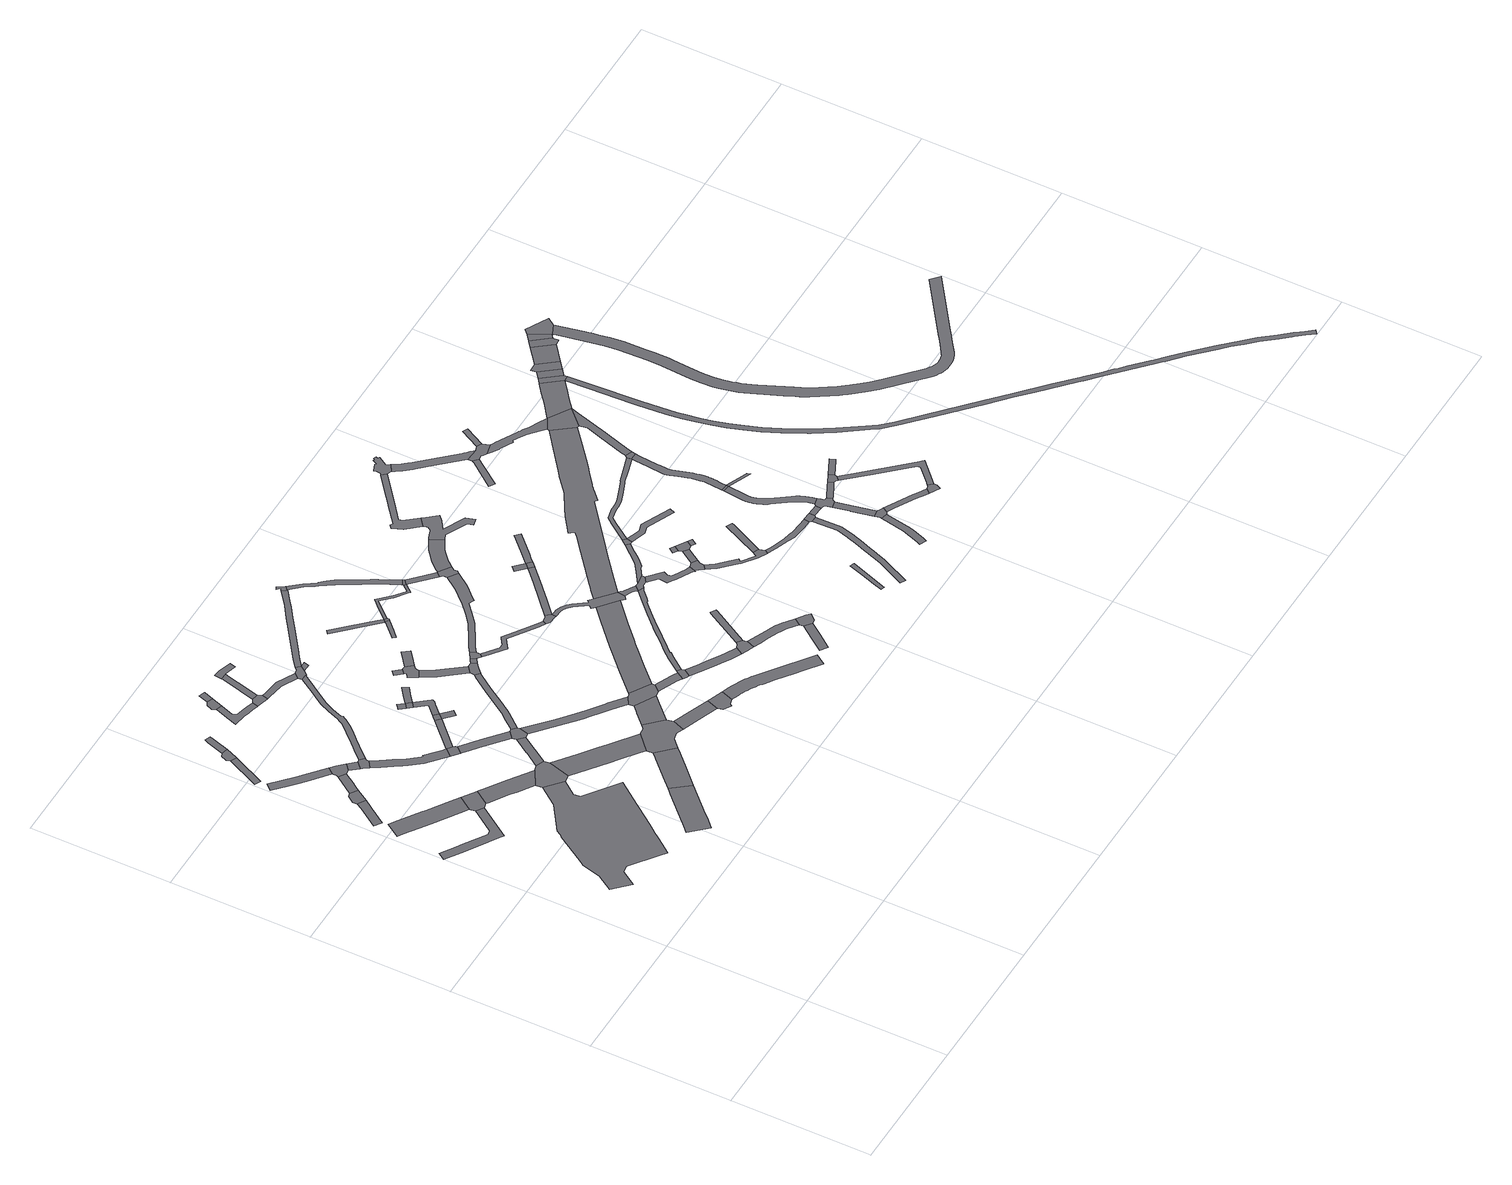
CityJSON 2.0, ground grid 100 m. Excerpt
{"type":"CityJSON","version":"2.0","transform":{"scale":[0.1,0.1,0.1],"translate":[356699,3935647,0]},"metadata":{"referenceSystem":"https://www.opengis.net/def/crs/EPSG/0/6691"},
"CityObjects":{
"road1":{"type":"Road","attributes":{"RoadStructureAttribute.sectionType":"1"},"geometry":[{"type":"MultiSurface","lod":"1","boundaries":[[[0,1,2,3,4,5,6,7,8,9,10,11,12,13,14]]]}]},
"road2":{"type":"Road","attributes":{"RoadStructureAttribute.sectionType":"1"},"geometry":[{"type":"MultiSurface","lod":"1","boundaries":[[[15,16,17,18,19,20,21,22]]]}]},
"road3":{"type":"Road","attributes":{"RoadStructureAttribute.sectionType":"1"},"geometry":[{"type":"MultiSurface","lod":"1","boundaries":[[[23,24,25,26,27,28,29,30,31,32,33,34]]]}]},
"road4":{"type":"Road","geometry":[{"type":"MultiSurface","lod":"1","boundaries":[[[15,22,35,36,37,38,39,40,41]]]}]},
"road5":{"type":"Road","attributes":{"RoadStructureAttribute.sectionType":"1"},"geometry":[{"type":"MultiSurface","lod":"1","boundaries":[[[42,43,44,45,46,47,48,49,50,51,52,53,54,55,56,57,58,59,60,61,62,63,64,65,66,67,68,69,70]]]}]},
"road6":{"type":"Road","attributes":{"RoadStructureAttribute.sectionType":"1"},"geometry":[{"type":"MultiSurface","lod":"1","boundaries":[[[71,72,73,74,75,76]]]}]},
"road7":{"type":"Road","attributes":{"RoadStructureAttribute.sectionType":"1"},"geometry":[{"type":"MultiSurface","lod":"1","boundaries":[[[77,78,79,80,81,82,83,84,85]]]}]},
"road8":{"type":"Road","attributes":{"RoadStructureAttribute.sectionType":"1"},"geometry":[{"type":"MultiSurface","lod":"1","boundaries":[[[86,87,38,37,88,89,90]]]}]},
"road9":{"type":"Road","geometry":[{"type":"MultiSurface","lod":"1","boundaries":[[[91,92,23,34,0,14]]]}]},
"road10":{"type":"Road","attributes":{"RoadStructureAttribute.sectionType":"1"},"geometry":[{"type":"MultiSurface","lod":"1","boundaries":[[[93,94,74,73,95,96,97]]]}]},
"road11":{"type":"Road","geometry":[{"type":"MultiSurface","lod":"1","boundaries":[[[98,99,100,81,80,101,86,90]]]}]},
"road12":{"type":"Road","attributes":{"RoadStructureAttribute.sectionType":"1"},"geometry":[{"type":"MultiSurface","lod":"1","boundaries":[[[98,102,103,99]]]}]},
"road13":{"type":"Road","attributes":{"RoadStructureAttribute.sectionType":"1"},"geometry":[{"type":"MultiSurface","lod":"1","boundaries":[[[96,104,105,106,107,97]]]}]},
"road14":{"type":"Road","attributes":{"RoadStructureAttribute.sectionType":"1"},"geometry":[{"type":"MultiSurface","lod":"1","boundaries":[[[108,109,110,111,112,113,114,115,92,91]]]}]},
"road15":{"type":"Road","geometry":[{"type":"MultiSurface","lod":"1","boundaries":[[[116,103,102,117,118,119,120,121,122]]]}]},
"road16":{"type":"Road","attributes":{"RoadStructureAttribute.sectionType":"7"},"geometry":[{"type":"MultiSurface","lod":"1","boundaries":[[[123,124,125,126,127,128,129,130,131,132,133,134]]]}]},
"road17":{"type":"Road","attributes":{"RoadStructureAttribute.sectionType":"1"},"geometry":[{"type":"MultiSurface","lod":"1","boundaries":[[[135,136,137,138,139,140,141,142,143,144,120,119,145,146,147,148,149,150,151]]]}]},
"road18":{"type":"Road","geometry":[{"type":"MultiSurface","lod":"1","boundaries":[[[152,112,111,58,57,153,154,155]]]}]},
"road19":{"type":"Road","geometry":[{"type":"MultiSurface","lod":"1","boundaries":[[[156,157,158,159,135,151]]]}]},
"road20":{"type":"Road","attributes":{"RoadStructureAttribute.sectionType":"1"},"geometry":[{"type":"MultiSurface","lod":"1","boundaries":[[[160,161,162,163,164,165,166,167,168,169,170,171,172]]]}]},
"road21":{"type":"Road","geometry":[{"type":"MultiSurface","lod":"1","boundaries":[[[173,174,175,165,164,176]]]}]},
"road22":{"type":"Road","attributes":{"RoadStructureAttribute.sectionType":"1"},"geometry":[{"type":"MultiSurface","lod":"1","boundaries":[[[177,178,179,180,181,182,152,155]]]}]},
"road23":{"type":"Road","attributes":{"RoadStructureAttribute.sectionType":"1"},"geometry":[{"type":"MultiSurface","lod":"1","boundaries":[[[183,184,185,186,187,157,156,188,189,190,191,192]]]}]},
"road24":{"type":"Road","attributes":{"RoadStructureAttribute.sectionType":"1"},"geometry":[{"type":"MultiSurface","lod":"1","boundaries":[[[193,194,195,196,197,198,199,200,201,202,203,204,205,206,207,208,116,122,209,210,211,212,213,214,215,216,217,218,219,220,221,222,223]]]}]},
"road25":{"type":"Road","attributes":{"RoadStructureAttribute.sectionType":"1"},"geometry":[{"type":"MultiSurface","lod":"1","boundaries":[[[224,135,159,225]]]}]},
"road26":{"type":"Road","attributes":{"RoadStructureAttribute.sectionType":"1"},"geometry":[{"type":"MultiSurface","lod":"1","boundaries":[[[133,226,227,228,229,230,231,232,233,134]]]}]},
"road27":{"type":"Road","geometry":[{"type":"MultiSurface","lod":"1","boundaries":[[[234,235,173,176]]]}]},
"road28":{"type":"Road","attributes":{"RoadStructureAttribute.sectionType":"1"},"geometry":[{"type":"MultiSurface","lod":"1","boundaries":[[[236,237,238,239,240,154,153,241,242,243,244,245]]]}]},
"road29":{"type":"Road","geometry":[{"type":"MultiSurface","lod":"1","boundaries":[[[171,246,247,248,249,250,172]]]}]},
"road30":{"type":"Road","geometry":[{"type":"MultiSurface","lod":"1","boundaries":[[[180,179,251,252,253,254,183,192]]]}]},
"road31":{"type":"Road","geometry":[{"type":"MultiSurface","lod":"1","boundaries":[[[255,256,224,225,257]]]}]},
"road32":{"type":"Road","attributes":{"RoadStructureAttribute.sectionType":"1"},"geometry":[{"type":"MultiSurface","lod":"1","boundaries":[[[258,259,260,250,249,261,262,263,264]]]}]},
"road33":{"type":"Road","geometry":[{"type":"MultiSurface","lod":"1","boundaries":[[[225,265,266,257]]]}]},
"road34":{"type":"Road","attributes":{"RoadStructureAttribute.sectionType":"1"},"geometry":[{"type":"MultiSurface","lod":"1","boundaries":[[[267,268,269,270]]]}]},
"road35":{"type":"Road","geometry":[{"type":"MultiSurface","lod":"1","boundaries":[[[271,272,267,270]]]}]},
"road36":{"type":"Road","attributes":{"RoadStructureAttribute.sectionType":"1"},"geometry":[{"type":"MultiSurface","lod":"1","boundaries":[[[247,273,274,275,276,277,278,248]]]}]},
"road37":{"type":"Road","attributes":{"RoadStructureAttribute.sectionType":"1"},"geometry":[{"type":"MultiSurface","lod":"1","boundaries":[[[279,280,281,282,272,271,283,255,257]]]}]},
"road38":{"type":"Road","geometry":[{"type":"MultiSurface","lod":"1","boundaries":[[[284,285,286,287,288,289,258,264]]]}]},
"road39":{"type":"Road","geometry":[{"type":"MultiSurface","lod":"1","boundaries":[[[290,236,245,230,229,291,292,293,294,295,296]]]}]},
"road40":{"type":"Road","geometry":[{"type":"MultiSurface","lod":"1","boundaries":[[[272,297,298,299,300,267]]]}]},
"road41":{"type":"Road","attributes":{"RoadStructureAttribute.sectionType":"1"},"geometry":[{"type":"MultiSurface","lod":"1","boundaries":[[[301,302,303,304,305,306,252,251,307,308,309,310,311,312,313]]]}]},
"road42":{"type":"Road","geometry":[{"type":"MultiSurface","lod":"1","boundaries":[[[314,315,316,276,275,193,223,317,318,319]]]}]},
"road43":{"type":"Road","attributes":{"RoadStructureAttribute.sectionType":"1"},"geometry":[{"type":"MultiSurface","lod":"1","boundaries":[[[253,320,321,322,323,324,325,326,327,328,329,330,331,254]]]}]},
"road44":{"type":"Road","geometry":[{"type":"MultiSurface","lod":"1","boundaries":[[[332,333,314,319]]]}]},
"road45":{"type":"Road","attributes":{"RoadStructureAttribute.sectionType":"1"},"geometry":[{"type":"MultiSurface","lod":"1","boundaries":[[[295,334,335,336,337,338,296]]]}]},
"road46":{"type":"Road","geometry":[{"type":"MultiSurface","lod":"1","boundaries":[[[339,340,341,342]]]}]},
"road47":{"type":"Road","attributes":{"RoadStructureAttribute.sectionType":"1"},"geometry":[{"type":"MultiSurface","lod":"1","boundaries":[[[343,294,293,344,345,346]]]}]},
"road48":{"type":"Road","geometry":[{"type":"MultiSurface","lod":"1","boundaries":[[[347,348,349,350,351,352,353,339,342]]]}]},
"road49":{"type":"Road","attributes":{"RoadStructureAttribute.sectionType":"1"},"geometry":[{"type":"MultiSurface","lod":"1","boundaries":[[[349,354,355,356,357,358,359,350]]]}]},
"road50":{"type":"Road","geometry":[{"type":"MultiSurface","lod":"1","boundaries":[[[336,335,360,361,362,363,364,301,313]]]}]},
"road51":{"type":"Road","attributes":{"RoadStructureAttribute.sectionType":"1"},"geometry":[{"type":"MultiSurface","lod":"1","boundaries":[[[352,365,366,367,353]]]}]},
"road52":{"type":"Road","geometry":[{"type":"MultiSurface","lod":"1","boundaries":[[[368,357,356,369,326,325,370,371,372]]]}]},
"road53":{"type":"Road","geometry":[{"type":"MultiSurface","lod":"1","boundaries":[[[345,373,374,375,376,377,378,379,346]]]}]},
"road54":{"type":"Road","attributes":{"RoadStructureAttribute.sectionType":"1"},"geometry":[{"type":"MultiSurface","lod":"1","boundaries":[[[380,368,372,381,382,383]]]}]},
"road55":{"type":"Road","attributes":{"RoadStructureAttribute.sectionType":"1"},"geometry":[{"type":"MultiSurface","lod":"1","boundaries":[[[384,385,386,387,388,389,315,314,390,391,392,393,394,395,396,397,398]]]}]},
"road56":{"type":"Road","geometry":[{"type":"MultiSurface","lod":"1","boundaries":[[[399,383,382,400,401,402]]]}]},
"road57":{"type":"Road","attributes":{"RoadStructureAttribute.sectionType":"1"},"geometry":[{"type":"MultiSurface","lod":"1","boundaries":[[[403,404,405,361,360,406,407]]]}]},
"road58":{"type":"Road","attributes":{"RoadStructureAttribute.sectionType":"1"},"geometry":[{"type":"MultiSurface","lod":"1","boundaries":[[[408,409,410,411,412,413,414]]]}]},
"road59":{"type":"Road","geometry":[{"type":"MultiSurface","lod":"1","boundaries":[[[403,407,415,416,417,418,419]]]}]},
"road60":{"type":"Road","geometry":[{"type":"MultiSurface","lod":"1","boundaries":[[[420,421,422,423,424,425,426]]]}]},
"road61":{"type":"Road","geometry":[{"type":"MultiSurface","lod":"1","boundaries":[[[414,413,420,426,427,428,429,430]]]}]},
"road62":{"type":"Road","attributes":{"RoadStructureAttribute.sectionType":"1"},"geometry":[{"type":"MultiSurface","lod":"1","boundaries":[[[431,432,433,434,435,436,437,438,401,400,439,440,441,442,443,444,445,446]]]}]},
"road63":{"type":"Road","attributes":{"RoadStructureAttribute.sectionType":"1"},"geometry":[{"type":"MultiSurface","lod":"1","boundaries":[[[447,448,449,450,451,452,453,454,455,456,457,458,459,460,461,462,463,464,465,466,467,468,469,470,471,472,473,474,475,476,477,478,479,480,378,377]]]}]},
"road64":{"type":"Road","attributes":{"RoadStructureAttribute.sectionType":"1"},"geometry":[{"type":"MultiSurface","lod":"1","boundaries":[[[481,482,483,484,485,486,487,488,489,490,417,416]]]}]},
"road65":{"type":"Road","attributes":{"RoadStructureAttribute.sectionType":"1"},"geometry":[{"type":"MultiSurface","lod":"1","boundaries":[[[491,492,493,494,495,363,362,496,497,498,499,500,501,502,503,504]]]}]},
"road66":{"type":"Road","geometry":[{"type":"MultiSurface","lod":"1","boundaries":[[[505,506,507,508,509,510,511,512,513,384,398]]]}]},
"road67":{"type":"Road","attributes":{"RoadStructureAttribute.sectionType":"1"},"geometry":[{"type":"MultiSurface","lod":"1","boundaries":[[[514,515,516,517,518,519,520,521,522,523,524,525,526,527,528,529,530,531,399,402]]]}]},
"road68":{"type":"Road","geometry":[{"type":"MultiSurface","lod":"1","boundaries":[[[532,533,534,446,445,535,536,537,538]]]}]},
"road69":{"type":"Road","geometry":[{"type":"MultiSurface","lod":"1","boundaries":[[[539,540,486,485,541,542,543,544,545]]]}]},
"road70":{"type":"Road","attributes":{"RoadStructureAttribute.sectionType":"1"},"geometry":[{"type":"MultiSurface","lod":"1","boundaries":[[[546,547,548,549,550,551,552,553,554,555,556,507,506,557,558,559,560,561,562,563,564,565]]]}]},
"road71":{"type":"Road","attributes":{"RoadStructureAttribute.sectionType":"1"},"geometry":[{"type":"MultiSurface","lod":"1","boundaries":[[[429,566,567,568,569,570,571,572,573,574,575,576,577,573,578,579,580,581,582,583,430]]]}]},
"road72":{"type":"Road","attributes":{"RoadStructureAttribute.sectionType":"1"},"geometry":[{"type":"MultiSurface","lod":"1","boundaries":[[[584,585,586,587,588,589,590,591,592,593,419,418,594,595,596,597,598,599,600,601,602,603,604,605,606,607,608,609,610]]]}]},
"road73":{"type":"Road","geometry":[{"type":"MultiSurface","lod":"1","boundaries":[[[564,611,578,573,577,565]]]}]},
"road74":{"type":"Road","attributes":{"RoadStructureAttribute.sectionType":"1"},"geometry":[{"type":"MultiSurface","lod":"1","boundaries":[[[612,613,614,615,539,545]]]}]},
"road75":{"type":"Road","geometry":[{"type":"MultiSurface","lod":"1","boundaries":[[[616,617,618,619,620,621,622,623,624,625,626,627,532,538,628,629,630,631,632,633,634,504,503,635,636,637,638]]]}]},
"road76":{"type":"Road","attributes":{"RoadStructureAttribute.sectionType":"1"},"geometry":[{"type":"MultiSurface","lod":"1","boundaries":[[[542,639,640,641,642,643,644,645,646,647,648,649,650,651,652,653,543]]]}]},
"road77":{"type":"Road","attributes":{"RoadStructureAttribute.sectionType":"1"},"geometry":[{"type":"MultiSurface","lod":"1","boundaries":[[[654,655,656,657,658,659]]]}]},
"road78":{"type":"Road","attributes":{"RoadStructureAttribute.sectionType":"1"},"geometry":[{"type":"MultiSurface","lod":"1","boundaries":[[[660,661,662,533,532,663,664,665,666,667]]]}]},
"road79":{"type":"Road","geometry":[{"type":"MultiSurface","lod":"1","boundaries":[[[668,575,574,669,523,522,670,671,672]]]}]},
"road80":{"type":"Road","geometry":[{"type":"MultiSurface","lod":"1","boundaries":[[[673,674,675,646,645,654,659]]]}]},
"road81":{"type":"Road","attributes":{"RoadStructureAttribute.sectionType":"1"},"geometry":[{"type":"MultiSurface","lod":"1","boundaries":[[[637,676,677,584,678,679,680,638]]]}]},
"road82":{"type":"Road","geometry":[{"type":"MultiSurface","lod":"1","boundaries":[[[681,682,683,667]]]}]},
"road83":{"type":"Road","attributes":{"RoadStructureAttribute.sectionType":"1"},"geometry":[{"type":"MultiSurface","lod":"1","boundaries":[[[684,685,686,687,688,689,690,691,692,693,694,695,696,697,698,699,700,701,702,668,672]]]}]},
"road84":{"type":"Road","geometry":[{"type":"MultiSurface","lod":"1","boundaries":[[[703,704,705,706,707,708,678,584,610]]]}]},
"road85":{"type":"Road","geometry":[{"type":"MultiSurface","lod":"1","boundaries":[[[666,709,681,667]]]}]},
"road86":{"type":"Road","attributes":{"RoadStructureAttribute.sectionType":"1"},"geometry":[{"type":"MultiSurface","lod":"1","boundaries":[[[710,711,712,713,714,715,716,706,705,717,718,719,720,721,722,723,724,725]]]}]},
"road87":{"type":"Road","attributes":{"RoadStructureAttribute.sectionType":"1"},"geometry":[{"type":"MultiSurface","lod":"1","boundaries":[[[726,727,728,729,730,681,709]]]}]},
"road88":{"type":"Road","attributes":{"RoadStructureAttribute.sectionType":"1"},"geometry":[{"type":"MultiSurface","lod":"1","boundaries":[[[731,732,733,708,707,734,735,736,737,738,739,740]]]}]},
"road89":{"type":"Road","geometry":[{"type":"MultiSurface","lod":"1","boundaries":[[[741,742,743,744,710,725,745,746,747]]]}]},
"road90":{"type":"Road","geometry":[{"type":"MultiSurface","lod":"1","boundaries":[[[748,749,750,751,752,753,754,755,756,757,758,759,760,694,693,761,762,763,764,765,766,767,768,769,770,771,772,773,774,775]]]}]},
"road91":{"type":"Road","attributes":{"RoadStructureAttribute.sectionType":"1"},"geometry":[{"type":"MultiSurface","lod":"1","boundaries":[[[742,776,777,778,743]]]}]},
"road92":{"type":"Road","attributes":{"RoadStructureAttribute.sectionType":"1"},"geometry":[{"type":"MultiSurface","lod":"1","boundaries":[[[779,780,781,782,783,784,785,786,787,788,789,790,791,792,793,747,746]]]}]},
"road93":{"type":"Road","attributes":{"RoadStructureAttribute.sectionType":"1"},"geometry":[{"type":"MultiSurface","lod":"1","boundaries":[[[794,795,796,797]]]}]},
"road94":{"type":"Road","geometry":[{"type":"MultiSurface","lod":"1","boundaries":[[[798,799,800,801,731,740]]]}]},
"road95":{"type":"Road","attributes":{"RoadStructureAttribute.sectionType":"1"},"geometry":[{"type":"MultiSurface","lod":"1","boundaries":[[[802,803,804,805,806,807,808,809]]]}]},
"road96":{"type":"Road","attributes":{"RoadStructureAttribute.sectionType":"1"},"geometry":[{"type":"MultiSurface","lod":"1","boundaries":[[[810,811,812,813,814,815,816,817,818,819,820,821,822,823,824,825,748,775]]]}]},
"road97":{"type":"Road","geometry":[{"type":"MultiSurface","lod":"1","boundaries":[[[826,827,794,797,777,776]]]}]},
"road98":{"type":"Road","geometry":[{"type":"MultiSurface","lod":"1","boundaries":[[[826,828,829,830,827]]]}]},
"road99":{"type":"Road","attributes":{"RoadStructureAttribute.sectionType":"1"},"geometry":[{"type":"MultiSurface","lod":"1","boundaries":[[[798,831,832,833,834,835,836,837,799]]]}]},
"road100":{"type":"Road","attributes":{"RoadStructureAttribute.sectionType":"1"},"geometry":[{"type":"MultiSurface","lod":"1","boundaries":[[[838,839,840,841,842,843,786,785]]]}]},
"road101":{"type":"Road","attributes":{"RoadStructureAttribute.sectionType":"1"},"geometry":[{"type":"MultiSurface","lod":"1","boundaries":[[[844,845,846,847,848,849,850,851,852,853,854,855,856,857,858,859,860,616,638,861,862,863,864,865,866,867,868,869,870,871,872,873,874,875,876,877,878]]]}]},
"road102":{"type":"Road","attributes":{"RoadStructureAttribute.sectionType":"1"},"geometry":[{"type":"MultiSurface","lod":"1","boundaries":[[[879,880,881,882,883,884,885,886,887,888,889,890,891,892,893,894,895,896,897,898]]]}]},
"road103":{"type":"Road","geometry":[{"type":"MultiSurface","lod":"1","boundaries":[[[899,900,901,902,903,904,784,783,905,906,907,908,909,910,911,912]]]}]},
"road104":{"type":"Road","geometry":[{"type":"MultiSurface","lod":"1","boundaries":[[[913,914,915,815,814,916,917,918,919,920,921,922,923,924,925,926,927]]]}]},
"road105":{"type":"Road","attributes":{"RoadStructureAttribute.sectionType":"1"},"geometry":[{"type":"MultiSurface","lod":"1","boundaries":[[[928,929,930,931,932,933,934,935,936,937,938,939,940,800,799,941,942,943,944,945,946,947,948,949,950,951,952,928,953,954,955,956,957,958,959,960,961,962,963,964,965,966,967,968,969,970,971,972,973,974,975,976,977,978,979,980,981,982,983,984,985,986,987,988,989,990,991,992]]]}]},
"road106":{"type":"Road","attributes":{"RoadStructureAttribute.sectionType":"1"},"geometry":[{"type":"MultiSurface","lod":"1","boundaries":[[[993,994,995,996,997,998]]]}]},
"road107":{"type":"Road","geometry":[{"type":"MultiSurface","lod":"1","boundaries":[[[911,889,888,999,1000,1001,912]]]}]},
"road108":{"type":"Road","attributes":{"RoadStructureAttribute.sectionType":"1"},"geometry":[{"type":"MultiSurface","lod":"1","boundaries":[[[1002,1003,1004,1005,1006,1007,1008,1009,1010,1011,1012,1013,1014,1015,1016,917,916,1017,1018,1019,1020,1021,1022,1023,1024,1025,1026,1027,1028,1029,1030]]]}]},
"road109":{"type":"Road","attributes":{"RoadStructureAttribute.sectionType":"1"},"geometry":[{"type":"MultiSurface","lod":"1","boundaries":[[[1031,1032,1033,1034,1035,1036,1037,1038,1039,1040,1041]]]}]},
"road110":{"type":"Road","attributes":{"RoadStructureAttribute.sectionType":"1"},"geometry":[{"type":"MultiSurface","lod":"1","boundaries":[[[1000,999,1042,1043]]]}]},
"road111":{"type":"Road","geometry":[{"type":"MultiSurface","lod":"1","boundaries":[[[1035,1044,1045,1046,1047,1048,1049,1036]]]}]},
"road112":{"type":"Road","attributes":{"RoadStructureAttribute.sectionType":"1"},"geometry":[{"type":"MultiSurface","lod":"1","boundaries":[[[1050,1051,1048,1047,1052,1053,1054,1055]]]}]},
"road113":{"type":"Road","geometry":[{"type":"MultiSurface","lod":"1","boundaries":[[[1056,1002,1030,998,997,1057,1058,1059,1060,1061]]]}]},
"road114":{"type":"Road","attributes":{"RoadStructureAttribute.sectionType":"1"},"geometry":[{"type":"MultiSurface","lod":"1","boundaries":[[[1062,1063,1064,1065,1066,1067,1068,1069,1070,1071,1072,1073,1074,1075,1076,1077,1078,1079,1080,1081,1082,1083,1084,1085,1086,1087,1088,1089,1090,1091,1092,1093,1094,1095,1096,1097,1098,1099,1100,1101,1102,1103,1104,1105,1106,1107,1101,1108]]]}]},
"road115":{"type":"Road","geometry":[{"type":"MultiSurface","lod":"1","boundaries":[[[1101,1107,972,971,1108]]]}]},
"road116":{"type":"Road","geometry":[{"type":"MultiSurface","lod":"1","boundaries":[[[1054,1109,1110,1111,1112,1113,1083,1082,1043,1042,1114,1115,1116,1055]]]}]},
"road117":{"type":"Road","attributes":{"RoadStructureAttribute.sectionType":"1"},"geometry":[{"type":"MultiSurface","lod":"1","boundaries":[[[1117,1118,1056,1061]]]}]},
"road118":{"type":"Road","attributes":{"RoadStructureAttribute.sectionType":"1"},"geometry":[{"type":"MultiSurface","lod":"1","boundaries":[[[1119,1120,1121,1122,1123,1111,1110]]]}]},
"road119":{"type":"Road","attributes":{"RoadStructureAttribute.sectionType":"1"},"geometry":[{"type":"MultiSurface","lod":"1","boundaries":[[[1124,1125,1126,1127,1045,1044,1128,1129,1130,1131]]]}]},
"road120":{"type":"Road","geometry":[{"type":"MultiSurface","lod":"1","boundaries":[[[1132,929,928,992,1133]]]}]},
"road121":{"type":"Road","attributes":{"RoadStructureAttribute.sectionType":"1"},"geometry":[{"type":"MultiSurface","lod":"1","boundaries":[[[1134,1135,1136,1137,1138,1139,1140,1141,1142,1143,1144,1145,1060,1059,1146,1147,1148,1149,1150,1151,1152,1153,1154,1155,1156,1157,1158]]]}]},
"road122":{"type":"Road","geometry":[{"type":"MultiSurface","lod":"1","boundaries":[[[1159,1122,1121,1160,1161,1162,1163]]]}]},
"road123":{"type":"Road","geometry":[{"type":"MultiSurface","lod":"1","boundaries":[[[1164,1124,1131,1165,1166,1167,1168,1169]]]}]},
"road124":{"type":"Road","attributes":{"RoadStructureAttribute.sectionType":"1"},"geometry":[{"type":"MultiSurface","lod":"1","boundaries":[[[1170,1171,1172,1173,1174,1175,1176,1177,1178,1132,1133]]]}]},
"road125":{"type":"Road","geometry":[{"type":"MultiSurface","lod":"1","boundaries":[[[1179,1180,1181,1182,1159,1163]]]}]},
"road126":{"type":"Road","attributes":{"RoadStructureAttribute.sectionType":"1"},"geometry":[{"type":"MultiSurface","lod":"1","boundaries":[[[1183,1184,1185,1186,1187,1188,1169,1168,1189,1190,1191,1192,1193,1162,1161]]]}]},
"road127":{"type":"Road","geometry":[{"type":"MultiSurface","lod":"1","boundaries":[[[877,1175,1174,1134,1158,878]]]}]},
"road128":{"type":"Road","attributes":{"RoadStructureAttribute.sectionType":"1"},"geometry":[{"type":"MultiSurface","lod":"1","boundaries":[[[1194,1195,1196,1134,1174,1197,1198,1199]]]}]},
"road129":{"type":"Road","geometry":[{"type":"MultiSurface","lod":"1","boundaries":[[[1200,1201,1202,1203,1194,1199]]]}]},
"road130":{"type":"Road","attributes":{"RoadStructureAttribute.sectionType":"1"},"geometry":[{"type":"MultiSurface","lod":"1","boundaries":[[[1204,1205,1202,1201,1206]]]}]},
"road131":{"type":"Road","geometry":[{"type":"MultiSurface","lod":"1","boundaries":[[[1207,1208,1209,1204,1206]]]}]},
"road132":{"type":"Road","attributes":{"RoadStructureAttribute.sectionType":"1"},"geometry":[{"type":"MultiSurface","lod":"1","boundaries":[[[1210,1208,1207,1211]]]}]},
"road133":{"type":"Road","geometry":[{"type":"MultiSurface","lod":"1","boundaries":[[[1212,1213,1214,1215,1210,1211,1216]]]}]},
"road134":{"type":"Road","geometry":[{"type":"MultiSurface","lod":"1","boundaries":[[[1214,1217,1218,1219,1215]]]}]},
"road135":{"type":"Road","geometry":[{"type":"MultiSurface","lod":"1","boundaries":[[[1220,1221,1219,1218,1222,1223]]]}]},
"road136":{"type":"Road","attributes":{"RoadStructureAttribute.sectionType":"1"},"geometry":[{"type":"MultiSurface","lod":"1","boundaries":[[[1224,1225,1226,1227,1228,1229,1230,1231,1232,1233,1234,1235,1236,1237,1238,1239,1240,1241,1242,1243,1244,1245,1246,1247,1248,1249,1250,1251,1252,1253,1254,1255,1256,1257,1258,1259,1260,1261,1262,1200,1199,1263,1264,1265,1266,1267,1268,1269,1270,1271,1272,1273,1274,1275,1276,1277,1278,1279,1280,1281,1282,1283,1284,1285,1286,1287,1288,1289,1290,1291,1292,1293,1294,1295,1296,1297,1298,1299,1300,1301,1302]]]}]},
"road137":{"type":"Road","attributes":{"RoadStructureAttribute.sectionType":"1"},"geometry":[{"type":"MultiSurface","lod":"1","boundaries":[[[1222,1303,1304,1305,1306,1307,1308,1309,1310,1311,1312,1313,1314,1315,1316,1317,1318,1319,1320,1321,1322,1323,1324,1325,1326,1327,1328,1329,1330,1331,1332,1333,1334,1335,1336,1337,1338,1339,1340,1341,1342,1343,1344,1345,1346,1347,1348,1349,1350,1351,1352,1353,1354,1355,1356,1357,1358,1359,1360,1361,1362,1363,1364,1365,1366,1367,1368,1369,1370,1371,1372,1373,1374,1375,1376,1377,1378,1379,1380,1381,1382,1383,1384,1385,1386,1387,1388,1389,1390,1391,1392,1393,1394,1395,1396,1397,1398,1399,1400,1401,1402,1403,1404,1405,1406,1407,1223]]]}]}
},
"vertices":[
[472,2623,0],[362,2461,0],[332,2455,0],[307,2470,0],[181,2551,0],[139,2578,0],[34,2644,0],[2,2593,0],[106,2527,0],[269,2424,0],[273,2421,0],[339,2379,0],[368,2361,0],[404,2416,0],[522,2590,0],
[174,3304,0],[147,3264,0],[128,3235,0],[51,3122,0],[101,3088,0],[180,3205,0],[197,3230,0],[224,3270,0],
[532,2762,0],[476,2800,0],[330,2898,0],[310,2912,0],[145,3024,0],[108,3048,0],[41,2949,0],[78,2924,0],[167,2864,0],[242,2813,0],[409,2700,0],[465,2663,0],
[238,3292,0],[267,3334,0],[281,3356,0],[232,3389,0],[220,3387,0],[202,3383,0],[169,3334,0],
[447,1552,0],[496,1561,0],[683,1422,0],[727,1389,0],[772,1450,0],[821,1516,0],[843,1546,0],[862,1571,0],[891,1609,0],[990,1742,0],[999,1754,0],[1006,1764,0],[1133,1934,0],[902,2106,0],[895,2156,0],[972,2255,0],[858,2353,0],[760,2226,0],[754,2218,0],[562,2089,0],[546,2060,0],[533,2045,0],[531,2043,0],[403,1843,0],[374,1802,0],[344,1669,0],[320,1632,0],[271,1557,0],[380,1448,0],
[57,3932,0],[158,4148,0],[164,4160,0],[123,4180,0],[26,3971,0],[16,3951,0],
[107,3756,0],[157,3711,0],[193,3678,0],[327,3567,0],[366,3613,0],[232,3724,0],[198,3755,0],[55,3885,0],[14,3841,0],
[323,3524,0],[259,3430,0],[309,3396,0],[322,3415,0],[373,3491,0],
[561,2598,0],[628,2697,0],
[130,4250,0],[113,4208,0],[191,4218,0],[201,4248,0],[158,4262,0],
[403,3493,0],[447,3533,0],[404,3581,0],[332,3537,0],
[452,3437,0],[497,3477,0],
[239,4366,0],[249,4396,0],[210,4409,0],[196,4380,0],
[575,2588,0],[702,2503,0],[741,2476,0],[850,2403,0],[963,2470,0],[808,2576,0],[666,2672,0],[642,2688,0],
[517,3477,0],[464,3424,0],[477,3405,0],[487,3388,0],[538,3421,0],[539,3441,0],[547,3451,0],
[1200,1635,0],[1190,1625,0],[1004,1437,0],[997,1430,0],[984,1416,0],[939,1372,0],[1048,1254,0],[1116,1322,0],[1124,1330,0],[1140,1346,0],[1324,1532,0],[1224,1658,0],
[862,3046,0],[842,3062,0],[812,3088,0],[742,3149,0],[736,3142,0],[729,3147,0],[670,3221,0],[621,3295,0],[599,3327,0],[576,3363,0],[525,3330,0],[571,3261,0],[601,3215,0],[621,3186,0],[686,3105,0],[753,3050,0],[819,2994,0],
[1001,2478,0],[1021,2262,0],[1066,2416,0],[1059,2455,0],
[874,2949,0],[913,2995,0],[912,3007,0],[898,3018,0],
[583,4321,0],[564,4326,0],[504,4342,0],[490,4369,0],[521,4461,0],[479,4475,0],[447,4383,0],[421,4307,0],[507,4294,0],[552,4282,0],[584,4274,0],[627,4262,0],[639,4306,0],
[507,4559,0],[480,4545,0],[466,4503,0],[550,4544,0],
[1124,2553,0],[1126,2556,0],[1193,2658,0],[1149,2700,0],[1077,2590,0],[1076,2589,0],
[1190,2771,0],[1134,2816,0],[1042,2892,0],[1006,2922,0],[918,2991,0],[879,2945,0],[924,2909,0],[969,2874,0],[1096,2770,0],[1144,2730,0],
[970,4131,0],[920,4055,0],[917,4051,0],[846,3942,0],[833,3923,0],[799,3851,0],[789,3824,0],[770,3770,0],[757,3747,0],[746,3730,0],[741,3723,0],[723,3701,0],[692,3665,0],[627,3595,0],[596,3563,0],[566,3532,0],[595,3504,0],[597,3506,0],[655,3567,0],[668,3581,0],[722,3638,0],[755,3675,0],[773,3699,0],[791,3726,0],[794,3732,0],[806,3752,0],[802,3761,0],[830,3838,0],[863,3906,0],[947,4035,0],[1010,4129,0],
[1049,3230,0],[1080,3198,0],
[1389,1597,0],[1439,1647,0],[1530,1739,0],[1567,1776,0],[1454,1889,0],[1427,1862,0],[1417,1852,0],[1276,1710,0],
[573,4613,0],[531,4628,0],
[1561,2043,0],[1410,2157,0],[1386,2175,0],[1330,2217,0],[1225,2296,0],[1135,2176,0],[1254,2086,0],[1295,2056,0],[1421,1961,0],[1450,1939,0],
[649,4257,0],[713,4240,0],[724,4284,0],[709,4310,0],[665,4321,0],
[1223,2662,0],[1241,2727,0],[1239,2745,0],[1209,2772,0],
[1081,3262,0],[1071,3252,0],[1112,3230,0],
[731,4577,0],[731,4575,0],[692,4424,0],[736,4416,0],[769,4543,0],[775,4566,0],[776,4573,0],
[1154,3132,0],[1184,3166,0],
[1092,3465,0],[1059,3505,0],[1024,3477,0],[1057,3436,0],
[1085,3402,0],[1120,3430,0],
[734,4235,0],[850,4218,0],[961,4161,0],[995,4195,0],[865,4261,0],[744,4278,0],
[1177,3294,0],[1192,3309,0],[1203,3328,0],[1198,3333,0],[1146,3326,0],
[776,4579,0],[864,4552,0],[877,4596,0],[789,4622,0],[780,4624,0],[735,4628,0],
[1611,2046,0],[1625,1834,0],[1674,1845,0],[1727,1824,0],[1759,1909,0],[1748,1958,0],[1635,2070,0],
[1180,3477,0],[1228,3510,0],[1206,3549,0],[1152,3512,0],
[1812,2266,0],[1703,2350,0],[1690,2359,0],[1581,2438,0],[1529,2480,0],[1422,2568,0],[1383,2522,0],[1488,2435,0],[1508,2418,0],[1545,2390,0],[1597,2352,0],[1667,2302,0],[1755,2233,0],
[1067,4191,0],[1039,4220,0],[1024,4201,0],[1013,4123,0],[1019,4132,0],[1040,4157,0],
[1326,2850,0],[1340,2867,0],[1391,2942,0],[1463,3055,0],[1537,3160,0],[1551,3175,0],[1522,3203,0],[1505,3186,0],[1430,3078,0],[1357,2964,0],[1308,2891,0],[1279,2857,0],
[1094,4154,0],[1106,4192,0],
[1855,2065,0],[1905,2114,0],[1758,2193,0],[1727,2162,0],[1714,2150,0],
[1345,3623,0],[1303,3671,0],[1273,3645,0],[1314,3597,0],
[1884,1862,0],[1852,1778,0],[1989,1726,0],[2021,1811,0],
[1327,3582,0],[1300,3561,0],[1335,3499,0],[1388,3528,0],[1393,3558,0],[1412,3573,0],[1374,3620,0],
[1368,3441,0],[1392,3399,0],[1520,3237,0],[1568,3274,0],[1442,3433,0],[1419,3473,0],
[1944,2121,0],[1986,2169,0],[1981,2190,0],[1841,2276,0],[1831,2266,0],
[1475,3623,0],[1515,3655,0],[1477,3702,0],
[1598,3271,0],[1524,3233,0],[1583,3208,0],[1617,3235,0],[1621,3238,0],
[1991,1720,0],[2002,1689,0],[2052,1655,0],[2063,1672,0],[2101,1684,0],[2132,1769,0],[2071,1792,0],
[1623,3288,0],[1645,3255,0],[1652,3259,0],[1630,3293,0],
[1588,4619,0],[1487,4541,0],[1395,4477,0],[1316,4422,0],[1137,4295,0],[1100,4267,0],[1132,4241,0],[1161,4263,0],[1339,4389,0],[1413,4441,0],[1491,4495,0],[1511,4509,0],[1538,4530,0],[1612,4587,0],[1608,4592,0],
[1678,3324,0],[1680,3237,0],[1698,3260,0],[1700,3290,0],
[2145,2091,0],[2130,2102,0],[2110,2114,0],[2081,2061,0],[2114,2040,0],
[1648,3965,0],[1521,4097,0],[1420,4202,0],[1397,4183,0],[1631,3941,0],[1656,3916,0],[1676,3935,0],
[2139,2026,0],[2155,2016,0],[2187,2067,0],[2184,2087,0],[2157,2107,0],
[1666,3919,0],[1599,3851,0],[1559,3810,0],[1577,3791,0],[1620,3834,0],[1682,3896,0],[1686,3900,0],
[1695,3909,0],[1690,3916,0],[1693,3920,0],[1678,3933,0],
[2100,3073,0],[1974,3158,0],[1892,3216,0],[1887,3212,0],[1834,3175,0],[1804,3178,0],[1793,3186,0],[1742,3226,0],[1724,3203,0],[1794,3149,0],[1820,3129,0],[1891,3180,0],[1957,3135,0],[2084,3048,0],[2126,3025,0],[2140,3050,0],
[2156,1663,0],[2166,1660,0],[2184,1652,0],[2186,1651,0],[2203,1644,0],[2221,1635,0],[2239,1626,0],[2256,1616,0],[2273,1606,0],[2290,1595,0],[2306,1583,0],[2314,1577,0],[2353,1549,0],[2381,1528,0],[2495,1444,0],[2541,1410,0],[2652,1328,0],[2705,1400,0],[2595,1482,0],[2559,1509,0],[2434,1601,0],[2369,1649,0],[2359,1657,0],[2342,1668,0],[2340,1670,0],[2321,1682,0],[2301,1694,0],[2281,1705,0],[2261,1715,0],[2260,1716,0],[2241,1725,0],[2220,1735,0],[2200,1743,0],[2188,1748,0],
[2244,1962,0],[2328,1909,0],[2347,1897,0],[2408,1859,0],[2486,1821,0],[2515,1874,0],[2437,1912,0],[2379,1948,0],[2325,1982,0],[2276,2012,0],
[2315,2735,0],[2145,2577,0],[2114,2547,0],[1981,2417,0],[1941,2376,0],[2095,2304,0],[2186,2393,0],[2204,2410,0],[2244,2449,0],[2265,2470,0],[2383,2579,0],[2420,2614,0],[2531,2713,0],[2408,2818,0],
[1612,4595,0],[1614,4594,0],[1635,4613,0],[1605,4665,0],[1604,4664,0],[1587,4654,0],[1607,4634,0],[1599,4627,0],[1596,4626,0],
[1741,3317,0],[1789,3344,0],[1919,3420,0],[1989,3477,0],[2054,3536,0],[2092,3518,0],[2106,3533,0],[2187,3617,0],[2257,3716,0],[2192,3762,0],[2129,3676,0],[2083,3626,0],[2032,3571,0],[2030,3568,0],[1963,3508,0],[1896,3453,0],[1787,3390,0],[1720,3351,0],
[2220,3032,0],[2190,3065,0],[2180,3056,0],[2154,3009,0],[2204,3002,0],[2214,3001,0],[2218,3001,0],
[2555,1900,0],[2544,1884,0],[2523,1803,0],[2574,1783,0],[2597,1842,0],[2594,1852,0],[2590,1871,0],
[2024,4022,0],[1969,4136,0],[1945,4175,0],[1914,4223,0],[1834,4368,0],[1832,4371,0],[1802,4413,0],[1767,4452,0],[1763,4450,0],[1713,4522,0],[1709,4527,0],[1687,4513,0],[1727,4452,0],[1739,4433,0],[1798,4350,0],[1880,4203,0],[1928,4126,0],[1934,4117,0],[1999,3980,0],[2036,4000,0],
[1696,3924,0],[1758,3996,0],[1804,4043,0],[1871,3973,0],[1873,3972,0],[1952,3912,0],[1967,3901,0],[2012,3959,0],[2171,3809,0],[2198,3838,0],[2139,3894,0],[2045,3984,0],[1998,3970,0],[1963,3926,0],[1883,3987,0],[1880,3990,0],[1804,4069,0],[1743,4007,0],
[2661,2657,0],[2607,2604,0],[2510,2510,0],[2430,2427,0],[2410,2407,0],[2371,2363,0],[2360,2350,0],[2312,2298,0],[2282,2266,0],[2227,2201,0],[2252,2179,0],[2272,2202,0],[2283,2215,0],[2278,2219,0],[2286,2229,0],[2303,2248,0],[2313,2260,0],[2382,2333,0],[2395,2348,0],[2431,2388,0],[2478,2437,0],[2529,2491,0],[2603,2562,0],[2608,2558,0],[2630,2580,0],[2681,2628,0],[2700,2637,0],
[2003,3976,0],
[2741,2137,0],[2747,2147,0],[2708,2169,0],[2703,2160,0],
[2465,2867,0],[2434,2894,0],[2424,2881,0],[2363,2963,0],[2351,2977,0],[2337,2990,0],[2322,3001,0],[2305,3011,0],[2288,3019,0],[2267,3025,0],[2260,3026,0],[2243,3029,0],[2269,2996,0],[2289,2991,0],[2310,2978,0],[2339,2949,0],[2405,2861,0],[2399,2858,0],[2382,2841,0],[2547,2700,0],[2559,2689,0],[2580,2707,0],[2588,2762,0],
[2622,1765,0],[2687,1740,0],[2755,1710,0],[2778,1699,0],[2804,1683,0],[2810,1679,0],[2881,1626,0],[2917,1674,0],[2846,1727,0],[2838,1733,0],[2806,1753,0],[2800,1756,0],[2710,1795,0],[2662,1814,0],[2644,1821,0],
[2885,1596,0],[2813,1499,0],[2745,1406,0],[2793,1371,0],[2863,1464,0],[2932,1559,0],
[2482,3338,0],[2413,3270,0],[2286,3154,0],[2320,3123,0],[2439,3233,0],[2524,3316,0],[2534,3326,0],[2502,3358,0],
[2203,3838,0],[2189,3792,0],[2272,3736,0],[2269,3761,0],[2285,3781,0],
[2962,1562,0],[3002,1607,0],[2978,1628,0],
[2633,2682,0],[2654,2663,0],[2691,2689,0],[2619,2735,0],[2602,2749,0],
[2534,3390,0],[2469,3452,0],[2438,3419,0],
[2304,3805,0],[2322,3826,0],[2341,3845,0],[2361,3864,0],[2382,3881,0],[2404,3897,0],[2428,3912,0],[2452,3925,0],[2459,3929,0],[2473,3935,0],[2430,4026,0],[2406,4014,0],[2377,3998,0],[2349,3980,0],[2322,3961,0],[2296,3940,0],[2271,3917,0],[2248,3893,0],[2226,3868,0],
[2704,2640,0],[2718,2651,0],[2749,2650,0],[2788,2677,0],[2787,2698,0],[2711,2688,0],
[2566,3358,0],
[2999,2473,0],[2969,2482,0],[2893,2524,0],[2884,2530,0],[2876,2535,0],[2869,2563,0],[2884,2592,0],[2813,2594,0],[2816,2575,0],[2811,2530,0],[2837,2513,0],[2863,2496,0],[2954,2445,0],[2976,2432,0],[2984,2423,0],[2987,2433,0],
[2593,3385,0],[2615,3407,0],[2748,3539,0],[2716,3571,0],[2600,3456,0],
[2975,2920,0],[2866,2794,0],[2799,2747,0],[2843,2736,0],[2858,2740,0],[2892,2770,0],[2922,2801,0],[2953,2843,0],[2990,2886,0],[3001,2897,0],
[3059,2435,0],[3072,2456,0],[3035,2481,0],[3005,2471,0],[3005,2412,0],[3026,2381,0],[3059,2404,0],
[2515,4110,0],[2518,4103,0],[2520,4097,0],[2520,4090,0],[2520,4084,0],[2519,4077,0],[2516,4071,0],[2513,4065,0],[2509,4060,0],[2504,4056,0],[2498,4052,0],[2467,4041,0],[2436,4029,0],[2476,3937,0],[2512,3952,0],[2526,3945,0],[2662,3879,0],[2676,3837,0],[2724,3852,0],[2703,3915,0],[2549,3989,0],[2548,3990,0],[2553,3992,0],[2609,4030,0],[2649,4065,0],[2578,4148,0],[2579,4149,0],[2572,4158,0],
[3134,2551,0],[3097,2576,0],[3090,2566,0],
[3071,2316,0],[3156,2231,0],[3182,2205,0],[3275,2134,0],[3339,2100,0],[3353,2128,0],[3341,2166,0],[3301,2185,0],[3291,2166,0],[3290,2162,0],[3286,2154,0],[3195,2218,0],[3209,2236,0],[3176,2268,0],[3102,2342,0],
[3115,2643,0],[3084,2663,0],[3059,2626,0],[3090,2605,0],
[3019,2893,0],[3028,2939,0],[3007,2958,0],[3001,2951,0],
[3427,1317,0],[3450,1384,0],[3485,1489,0],[3521,1582,0],[3487,1594,0],[3458,1490,0],[3423,1389,0],[3403,1325,0],
[2496,4247,0],[2492,4276,0],[2600,4362,0],[2653,4405,0],[2810,4530,0],[2785,4561,0],[2640,4446,0],[2629,4437,0],[2574,4393,0],[2571,4390,0],[2443,4288,0],[2426,4300,0],[2406,4284,0],[2399,4278,0],[2432,4207,0],[2512,4115,0],
[3164,2557,0],[3189,2595,0],
[3195,2537,0],[3219,2575,0],[3198,2588,0],
[3093,2872,0],[3125,2862,0],[3176,2876,0],[3374,2788,0],[3390,2824,0],[3180,2919,0],[3126,2904,0],
[3391,2269,0],[3443,2377,0],[3456,2404,0],[3465,2423,0],[3445,2432,0],[3424,2443,0],
[3619,3809,0],[3507,3723,0],[3349,3603,0],[3293,3560,0],[3287,3554,0],[3193,3475,0],[3073,3404,0],[3021,3372,0],[2898,3284,0],[2906,3273,0],[2924,3248,0],[2887,3216,0],[2855,3191,0],[2788,3136,0],[2566,2955,0],[2533,2926,0],[2526,2920,0],[2683,2843,0],[2861,2990,0],[2911,3029,0],[3021,3117,0],[3221,3275,0],[3235,3259,0],[3253,3276,0],[3298,3318,0],[3310,3330,0],[3317,3335,0],[3331,3350,0],[3343,3357,0],[3410,3409,0],[3466,3452,0],[3520,3497,0],[3620,3578,0],[3741,3679,0],[3634,3821,0],
[3543,1228,0],[3633,1417,0],[3639,1428,0],[3684,1550,0],[3688,1562,0],[3719,1645,0],[3723,1660,0],[3741,1718,0],[3766,1805,0],[3759,1989,0],[3719,1989,0],[3727,1812,0],[3703,1729,0],[3701,1722,0],[3681,1658,0],[3653,1583,0],[3646,1564,0],[3601,1442,0],[3570,1378,0],[3508,1248,0],
[3586,2054,0],[3581,2055,0],[3548,2061,0],[3504,2069,0],[3409,2104,0],[3389,2111,0],[3349,2095,0],[3403,2075,0],[3495,2041,0],[3542,2018,0],[3596,2013,0],[3646,2009,0],[3707,2005,0],[3711,2044,0],
[2792,4616,0],[2798,4598,0],[2795,4569,0],[2843,4519,0],[2893,4548,0],[2884,4563,0],[2877,4576,0],[2914,4639,0],[2901,4645,0],[2908,4661,0],[2890,4670,0],[2881,4658,0],[2873,4662,0],[2854,4628,0],[2848,4638,0],
[3659,3245,0],[3654,3279,0],[3546,3245,0],[3516,3235,0],[3455,3216,0],[3454,3215,0],[3345,3170,0],[3288,3150,0],[3255,3146,0],[3204,3144,0],[3133,3126,0],[3096,3083,0],[3011,2963,0],[3034,2946,0],[3118,3066,0],[3148,3102,0],[3208,3116,0],[3258,3118,0],[3295,3123,0],[3356,3145,0],[3450,3184,0],[3464,3190,0],[3528,3208,0],[3567,3219,0],[3651,3243,0],[3657,3225,0],[3648,3119,0],[3646,3098,0],[3641,3033,0],[3640,3024,0],[3640,3012,0],[3641,3001,0],[3643,2987,0],[3648,2969,0],[3664,2916,0],[3675,2878,0],[3681,2860,0],[3688,2833,0],[3694,2803,0],[3697,2778,0],[3699,2749,0],[3698,2725,0],[3697,2694,0],[3689,2622,0],[3740,2617,0],[3744,2665,0],[3747,2689,0],[3749,2710,0],[3749,2713,0],[3749,2733,0],[3749,2738,0],[3749,2751,0],[3747,2782,0],[3744,2806,0],[3740,2829,0],[3735,2853,0],[3730,2874,0],[3696,2982,0],[3691,3006,0],[3691,3030,0],[3694,3063,0],[3695,3074,0],[3696,3093,0],[3707,3219,0],[3710,3246,0],
[3155,4097,0],[3019,3919,0],[3055,3892,0],[3158,4030,0],[3199,4084,0],[3167,4117,0],
[3772,2001,0],[3774,2041,0],[3715,2044,0],
[3259,4142,0],[3248,4152,0],[3232,4166,0],[3217,4180,0],[3203,4194,0],[3196,4202,0],[3059,4349,0],[2976,4437,0],[2969,4444,0],[2956,4460,0],[2943,4476,0],[2931,4491,0],[2918,4509,0],[2905,4526,0],[2895,4544,0],[2845,4513,0],[2855,4495,0],[2869,4474,0],[2871,4471,0],[2881,4456,0],[2895,4439,0],[2910,4422,0],[2924,4405,0],[2932,4396,0],[3014,4308,0],[3152,4162,0],[3157,4156,0],[3160,4153,0],[3166,4147,0],
[3909,1281,0],[3924,1307,0],[3955,1399,0],[3963,1425,0],[3998,1611,0],[3950,1620,0],[3949,1614,0],[3918,1450,0],[3910,1426,0],[3878,1327,0],[3864,1303,0],
[3847,1996,0],[3850,2036,0],
[4016,1621,0],[4035,1656,0],[4024,1662,0],[3994,1678,0],[3945,1668,0],[3952,1633,0],
[3912,1825,0],[3913,1820,0],[3991,1691,0],[3962,1829,0],[3938,1949,0],[3889,1937,0],
[3292,4153,0],[3229,4090,0],[3243,4079,0],[3261,4066,0],[3342,4085,0],[3327,4135,0],
[3676,2483,0],[3674,2459,0],[3675,2441,0],[3677,2418,0],[3680,2400,0],[3682,2393,0],[3684,2385,0],[3688,2371,0],[3694,2354,0],[3704,2332,0],[3708,2324,0],[3720,2305,0],[3726,2295,0],[3811,2179,0],[3824,2159,0],[3833,2143,0],[3838,2132,0],[3844,2116,0],[3849,2106,0],[3856,2079,0],[3863,2052,0],[3911,2063,0],[3905,2091,0],[3899,2114,0],[3891,2134,0],[3884,2151,0],[3878,2165,0],[3866,2185,0],[3851,2208,0],[3768,2323,0],[3762,2332,0],[3754,2345,0],[3745,2361,0],[3741,2373,0],[3732,2397,0],[3728,2415,0],[3725,2434,0],[3725,2457,0],[3726,2480,0],[3738,2598,0],[3815,2565,0],[3900,2529,0],[3892,2552,0],[3888,2554,0],[3804,2590,0],[3745,2615,0],[3688,2603,0],
[3948,1969,0],[3960,1974,0],[3942,2010,0],[3923,2013,0],[3918,2037,0],[3864,1995,0],[3876,1985,0],[3878,1985,0],
[3399,4275,0],[3363,4293,0],
[3970,1979,0],[4057,2022,0],[4083,2036,0],[4067,2070,0],[4041,2058,0],
[4312,1497,0],[4263,1527,0],[4229,1548,0],[4089,1627,0],[4069,1593,0],[4207,1514,0],[4265,1479,0],[4287,1465,0],
[3668,3293,0],[3715,3275,0],
[3718,3882,0],[3653,3916,0],[3602,3941,0],[3597,3945,0],[3578,3957,0],[3561,3967,0],[3543,3977,0],[3533,3983,0],[3520,3990,0],[3376,4066,0],[3366,4072,0],[3349,4081,0],[3280,4053,0],[3297,4040,0],[3317,4029,0],[3336,4018,0],[3346,4014,0],[3433,3968,0],[3447,3979,0],[3498,3952,0],[3535,3924,0],[3562,3902,0],[3612,3859,0],[3630,3843,0],[3636,3837,0],
[4129,2100,0],[4102,2030,0],[4112,2019,0],[4141,2047,0],[4147,2064,0],
[4338,1501,0],[4321,1444,0],[4358,1424,0],[4377,1459,0],[4375,1481,0],[4346,1510,0],
[3724,3307,0],[3778,3488,0],[3783,3504,0],[3853,3737,0],[3870,3789,0],[3759,3675,0],[3765,3620,0],[3734,3517,0],[3676,3322,0],
[4254,2116,0],[4270,2123,0],[4252,2159,0],[4237,2152,0],
[4137,1994,0],[4263,1853,0],[4421,1683,0],[4460,1641,0],[4460,1621,0],[4363,1526,0],[4401,1507,0],[4527,1628,0],[4497,1660,0],[4203,1977,0],[4166,2019,0],
[3964,4072,0],[3900,4023,0],[3829,3964,0],[3928,3838,0],[4009,3903,0],[4063,3945,0],
[4102,3948,0],[4101,3973,0],[3999,4100,0],[3986,4089,0],
[4044,4136,0],[4014,4112,0],[4145,4008,0],
[4199,4051,0],[4097,4179,0],[4041,4176,0],
[4215,4274,0],[4318,4146,0],
[4357,4152,0],[4356,4187,0],[4358,4191,0],[4262,4312,0],[4357,4148,0],
[4380,4212,0],[4382,4213,0],[4308,4348,0],
[4495,4296,0],[4339,4377,0],[4384,4211,0],[4460,4245,0],
[6708,25,0],[6667,80,0],[6629,129,0],[6622,138,0],[6559,212,0],[6476,312,0],[6410,383,0],[6351,447,0],[6291,507,0],[6143,652,0],[6069,720,0],[5985,798,0],[5979,804,0],[5864,913,0],[5812,959,0],[5802,969,0],[5739,1027,0],[5654,1106,0],[5645,1115,0],[5496,1254,0],[5310,1428,0],[5166,1559,0],[4887,1816,0],[4738,1954,0],[4666,2030,0],[4620,2096,0],[4514,2254,0],[4429,2384,0],[4344,2552,0],[4293,2663,0],[4254,2769,0],[4222,2866,0],[4197,2963,0],[4181,3038,0],[4162,3140,0],[4155,3197,0],[4148,3251,0],[4132,3443,0],[4114,3785,0],[4074,3783,0],[4089,3483,0],[4092,3440,0],[4108,3247,0],[4122,3134,0],[4142,3030,0],[4158,2954,0],[4184,2855,0],[4216,2756,0],[4256,2648,0],[4308,2534,0],[4384,2384,0],[4393,2367,0],[4480,2232,0],[4601,2059,0],[4636,2009,0],[4713,1928,0],[4898,1757,0],[5141,1532,0],[5286,1402,0],[5385,1309,0],[5593,1114,0],[5620,1089,0],[5704,1011,0],[5787,934,0],[5788,933,0],[5840,887,0],[5961,773,0],[6011,727,0],[6017,720,0],[6119,627,0],[6267,482,0],[6326,423,0],[6384,360,0],[6449,289,0],[6532,190,0],[6585,127,0],[6594,116,0],[6639,59,0],[6680,4,0],
[4385,4204,0],[4391,4180,0],[4437,3957,0],[4451,3870,0],[4461,3779,0],[4470,3571,0],[4469,3473,0],[4455,3258,0],[4456,3184,0],[4461,3105,0],[4466,3065,0],[4472,3034,0],[4486,2971,0],[4495,2940,0],[4507,2906,0],[4604,2677,0],[4634,2606,0],[4645,2584,0],[4673,2530,0],[4705,2476,0],[4738,2423,0],[4768,2380,0],[4773,2373,0],[4787,2354,0],[4806,2328,0],[4876,2244,0],[4941,2175,0],[5202,1936,0],[5221,1923,0],[5237,1914,0],[5254,1905,0],[5272,1899,0],[5290,1894,0],[5308,1890,0],[5327,1888,0],[5347,1888,0],[5367,1890,0],[5387,1894,0],[5406,1900,0],[5424,1907,0],[5448,1921,0],[5521,1973,0],[5595,2025,0],[5609,2035,0],[5998,2312,0],[5938,2367,0],[5936,2366,0],[5545,2088,0],[5512,2063,0],[5493,2049,0],[5416,1995,0],[5415,1994,0],[5401,1986,0],[5390,1979,0],[5380,1975,0],[5368,1972,0],[5355,1969,0],[5343,1968,0],[5331,1968,0],[5320,1969,0],[5308,1972,0],[5296,1975,0],[5286,1979,0],[5276,1984,0],[5265,1990,0],[5245,2004,0],[5034,2197,0],[4971,2258,0],[4902,2337,0],[4898,2341,0],[4872,2373,0],[4868,2378,0],[4838,2419,0],[4804,2468,0],[4773,2517,0],[4748,2560,0],[4743,2568,0],[4722,2608,0],[4718,2619,0],[4701,2658,0],[4609,2869,0],[4594,2905,0],[4582,2933,0],[4572,2965,0],[4564,2992,0],[4556,3021,0],[4550,3049,0],[4545,3078,0],[4540,3113,0],[4537,3149,0],[4536,3186,0],[4535,3223,0],[4535,3256,0],[4541,3357,0],[4547,3440,0],[4549,3469,0],[4550,3496,0],[4550,3573,0],[4547,3636,0],[4541,3785,0],[4531,3881,0],[4521,3941,0],[4511,4001,0],[4510,4006,0],[4501,4046,0]
]}
